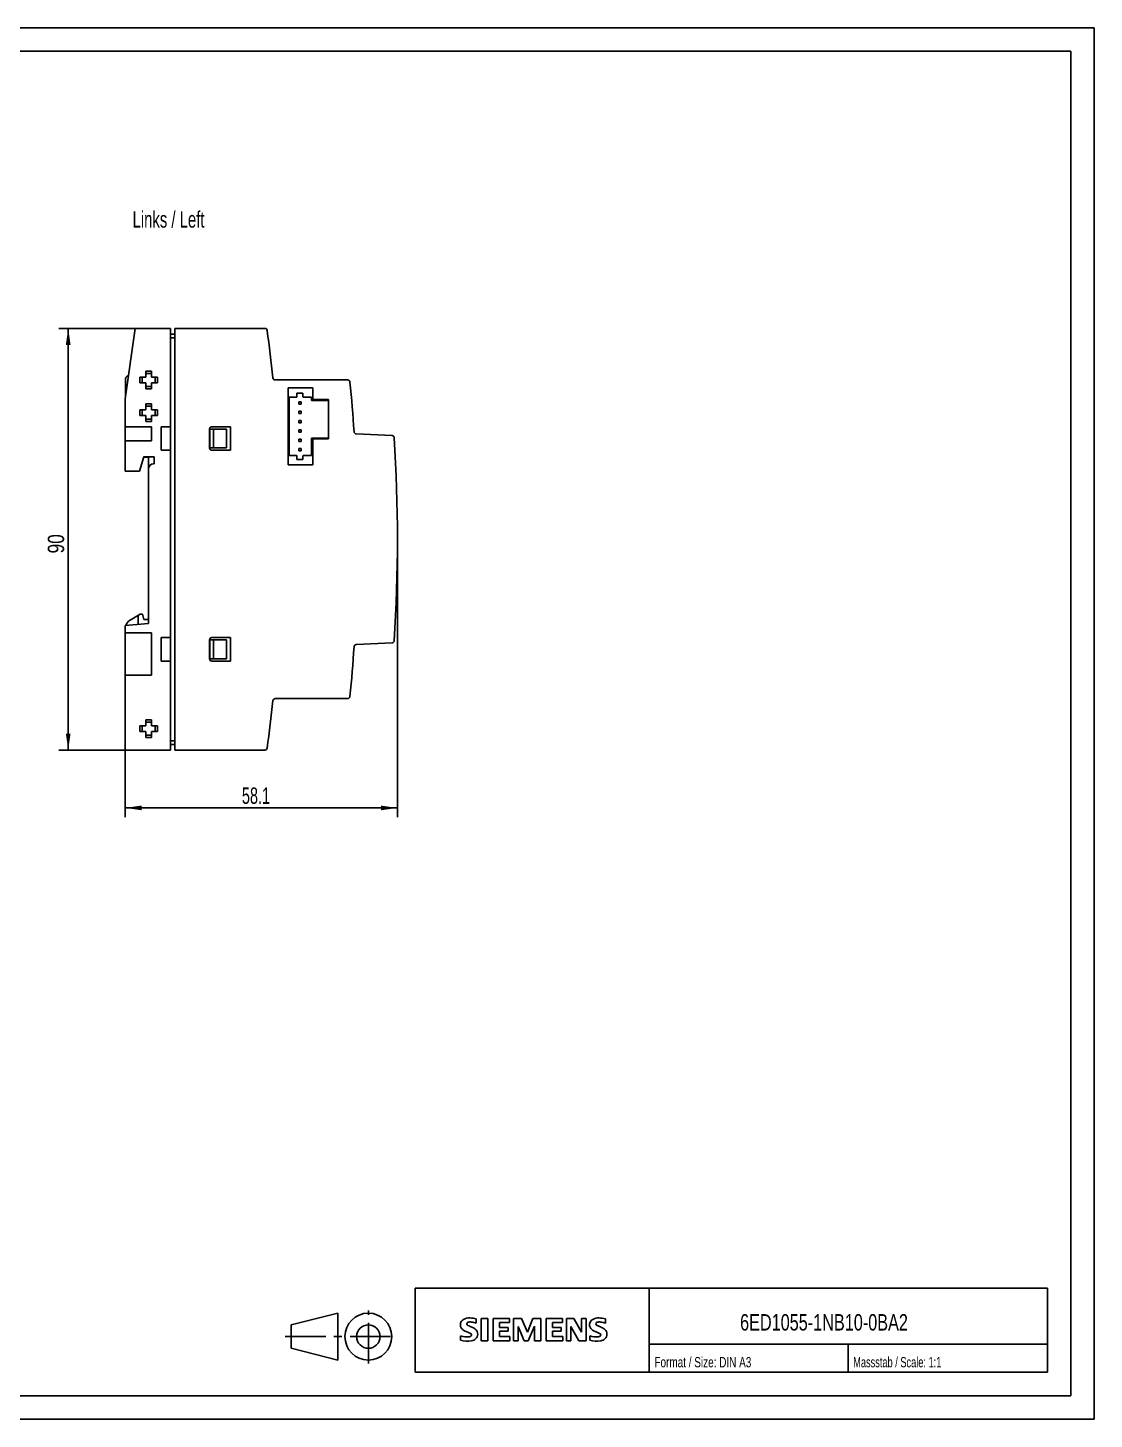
# Model space of a CAD drawing. Extents: x 0 to 420, y 0 to 297.
# Drawn here: x 192.3 to 420, y 0 to 297 of the extents above; entities that cross this region are included whole.
import ezdxf

# ---------------------------------------------------------------- set-up
doc = ezdxf.new("R2010")
doc.units = 0
doc.header["$LTSCALE"] = 23.1
doc.linetypes.add('CENTER', pattern=[0.6, 0.375, -0.075, 0.075, -0.075])
for name, color, linetype in [('11000_LEFT', 7, 'CONTINUOUS'), ('11100_DIM_LEFT', 7, 'CONTINUOUS'), ('11300_LEFT_GERMAN_ENGLISH', 7, 'CONTINUOUS'), ('90000_FRAME', 7, 'CONTINUOUS'), ('91000_TIP', 7, 'CONTINUOUS')]:
    doc.layers.add(name, color=color, linetype=linetype)
doc.styles.get("Standard").update_dxf_attribs({"font": 'txt', "width": 0.8})
doc.dimstyles.new('DIMSTYLE_1', dxfattribs={"dimtxt": 3.5, "dimasz": 3.5, "dimexe": 0.18, "dimexo": 0.0625, "dimgap": 0.09, "dimtad": 1, "dimtxsty": 'STANDARD', "dimcen": 0.09, "dimazin": 3, "dimtp": 0.05, "dimtm": 0.05, "dimtfac": 1, "dimtofl": 0, "dimtmove": 0, "dimatfit": 3, "dimtolj": 1})
doc.dimstyles.new('DIMSTYLE_2', dxfattribs={"dimtxt": 3.5, "dimasz": 3.5, "dimexe": 0.18, "dimexo": 0.0625, "dimgap": 0.09, "dimtad": 1, "dimdec": 1, "dimtxsty": 'STANDARD', "dimcen": 0.09, "dimazin": 3, "dimtp": 0.1, "dimtm": 0.1, "dimtfac": 1, "dimtdec": 1, "dimtofl": 0, "dimtmove": 0, "dimatfit": 3, "dimtolj": 1})

# ---------------------------------------------------------------- blocks, each defined once
blk = doc.blocks.new('*D2')
at = {"layer": '11100_DIM_LEFT', "linetype": 'CONTINUOUS'}
for p, q in [((218.98, 232.83), (198.91, 232.83)), ((200.91, 232.83), (200.91, 187.83)), ((200.91, 142.83), (200.91, 187.83)), ((217.93, 142.83), (198.91, 142.83))]:
    blk.add_line(p, q, dxfattribs=at)
for points in [[(201.41, 229.33), (200.91, 232.83), (200.41, 229.33)], [(200.41, 146.33), (200.91, 142.83), (201.41, 146.33)]]:
    blk.add_solid(points, dxfattribs=at)
at = {"layer": '11100_DIM_LEFT', "linetype": 'CONTINUOUS', "width": 0.785714}
blk.add_text('90', height=3.5, rotation=90, dxfattribs=at).set_placement((200.04, 184.81))
blk = doc.blocks.new('*D3')
at = {"layer": '11100_DIM_LEFT', "linetype": 'CONTINUOUS'}
for p, q in [((271.2, 187.83), (271.2, 128.48)), ((213.08, 150.83), (213.08, 128.48)), ((213.08, 130.48), (242.14, 130.48)), ((271.2, 130.48), (242.14, 130.48))]:
    blk.add_line(p, q, dxfattribs=at)
for points in [[(216.58, 130.98), (213.08, 130.48), (216.58, 129.98)], [(267.7, 129.98), (271.2, 130.48), (267.7, 130.98)]]:
    blk.add_solid(points, dxfattribs=at)
at = {"layer": '11100_DIM_LEFT', "linetype": 'CONTINUOUS', "width": 0.660714}
blk.add_text('58.1', height=3.5, dxfattribs=at).set_placement((238, 131.35))

msp = doc.modelspace()

# ---------------------------------------------------------------- linework, layer by layer
at = {"layer": '11000_LEFT', "color": 7, "linetype": 'CONTINUOUS'}
for p, q in [((213.081, 217.835), (215.189, 232.835)), ((215.189, 232.835), (222.781, 232.835)), ((222.781, 232.835), (222.781, 142.835)), ((223.681, 232.835), (223.681, 142.835)), ((223.681, 232.835), (242.902, 232.835)), ((222.781, 231.635), (223.681, 231.635)), ((222.781, 230.835), (223.681, 230.835)), ((217.481, 222.435), (217.481, 223.735)), ((217.481, 223.735), (218.681, 223.735)), ((218.681, 223.235), (217.481, 223.235)), ((218.681, 222.435), (218.681, 223.735)), ((213.131, 218.19), (213.131, 221.835)), ((216.181, 221.235), (216.181, 222.435)), ((216.181, 222.435), (217.481, 222.435)), ((216.181, 221.235), (217.481, 221.235)), ((216.681, 222.435), (216.681, 221.235)), ((217.481, 219.935), (217.481, 221.235)), ((217.481, 220.435), (218.681, 220.435)), ((218.681, 219.935), (217.481, 219.935)), ((218.681, 222.435), (219.981, 222.435)), ((218.681, 219.935), (218.681, 221.235)), ((218.681, 221.235), (219.981, 221.235)), ((219.481, 221.235), (219.481, 222.435)), ((219.981, 222.435), (219.981, 221.235)), ((245.131, 221.835), (260.575, 221.835)), ((247.881, 220.135), (247.881, 203.735)), ((253.181, 220.135), (247.881, 220.135)), ((253.181, 217.635), (253.181, 220.135)), ((213.081, 202.335), (213.081, 217.835)), ((248.081, 218.135), (248.081, 205.735)), ((249.531, 218.135), (248.081, 218.135)), ((249.731, 218.985), (249.731, 218.335)), ((251.031, 218.985), (249.731, 218.985)), ((250.131, 217.185), (250.131, 216.685)), ((250.631, 217.185), (250.131, 217.185)), ((250.631, 216.685), (250.631, 217.185)), ((251.031, 218.335), (251.031, 218.985)), ((252.881, 218.135), (251.231, 218.135)), ((252.881, 217.435), (252.881, 218.135)), ((256.481, 217.435), (252.881, 217.435)), ((256.481, 217.635), (253.181, 217.635)), ((256.481, 209.235), (256.481, 217.635)), ((216.181, 214.235), (216.181, 215.435)), ((216.181, 215.435), (217.481, 215.435)), ((216.181, 214.235), (217.481, 214.235)), ((216.681, 215.435), (216.681, 214.235)), ((217.481, 215.435), (217.481, 216.735)), ((217.481, 216.735), (218.681, 216.735)), ((218.681, 216.235), (217.481, 216.235)), ((217.481, 212.935), (217.481, 214.235)), ((218.681, 215.435), (218.681, 216.735)), ((218.681, 215.435), (219.981, 215.435)), ((218.681, 212.935), (218.681, 214.235)), ((218.681, 214.235), (219.981, 214.235)), ((219.481, 214.235), (219.481, 215.435)), ((219.981, 215.435), (219.981, 214.235)), ((250.131, 216.685), (250.631, 216.685)), ((250.131, 215.185), (250.131, 214.685)), ((250.631, 215.185), (250.131, 215.185)), ((250.131, 214.685), (250.631, 214.685)), ((250.631, 214.685), (250.631, 215.185)), ((218.681, 211.835), (213.081, 211.835)), ((217.481, 213.435), (218.681, 213.435)), ((218.681, 212.935), (217.481, 212.935)), ((218.681, 208.835), (218.681, 211.835)), ((220.781, 211.835), (220.781, 206.835)), ((220.781, 211.835), (222.781, 211.835)), ((231.081, 211.335), (231.081, 207.335)), ((231.131, 211.335), (231.131, 207.335)), ((234.731, 211.335), (231.131, 211.335)), ((235.581, 211.835), (231.581, 211.835)), ((231.931, 211.335), (231.931, 207.335)), ((234.731, 211.335), (234.731, 207.335)), ((235.581, 206.835), (235.581, 211.835)), ((250.131, 213.185), (250.131, 212.685)), ((250.631, 213.185), (250.131, 213.185)), ((250.131, 212.685), (250.631, 212.685)), ((250.131, 211.185), (250.131, 210.685)), ((250.631, 211.185), (250.131, 211.185)), ((250.631, 212.685), (250.631, 213.185)), ((250.631, 210.685), (250.631, 211.185)), ((213.081, 208.835), (218.681, 208.835)), ((250.131, 210.685), (250.631, 210.685)), ((250.131, 209.185), (250.131, 208.685)), ((250.631, 209.185), (250.131, 209.185)), ((250.131, 208.685), (250.631, 208.685)), ((250.631, 208.685), (250.631, 209.185)), ((252.881, 205.735), (252.881, 209.435)), ((252.881, 209.435), (256.481, 209.435)), ((253.181, 203.735), (253.181, 209.235)), ((253.181, 209.235), (256.481, 209.235)), ((262.428, 210.315), (270.055, 209.982)), ((217.031, 205.435), (216.142, 202.335)), ((217.002, 205.335), (218.083, 205.335)), ((219.281, 205.435), (217.031, 205.435)), ((218.083, 205.335), (218.083, 169.835)), ((219.281, 203.935), (219.281, 205.435)), ((220.781, 206.835), (222.781, 206.835)), ((234.731, 207.335), (231.131, 207.335)), ((231.581, 206.835), (235.581, 206.835)), ((248.081, 205.735), (249.531, 205.735)), ((249.731, 205.535), (249.731, 204.885)), ((250.131, 207.185), (250.131, 206.685)), ((250.631, 207.185), (250.131, 207.185)), ((250.131, 206.685), (250.631, 206.685)), ((250.631, 206.685), (250.631, 207.185)), ((251.031, 204.885), (251.031, 205.535)), ((251.231, 205.735), (252.881, 205.735)), ((216.142, 202.335), (213.081, 202.335)), ((219.081, 203.935), (219.281, 203.935)), ((247.881, 203.735), (253.181, 203.735)), ((249.731, 204.885), (251.031, 204.885)), ((213.081, 169.397), (218.083, 169.835)), ((213.081, 142.835), (213.081, 169.397)), ((214.131, 170.589), (216.288, 171.835)), ((215.833, 169.638), (215.833, 171.572)), ((216.288, 171.835), (216.788, 171.835)), ((216.788, 171.835), (217.083, 170.735)), ((217.083, 170.735), (218.083, 170.735)), ((218.681, 167.835), (213.081, 167.835)), ((218.681, 158.835), (218.681, 167.835)), ((220.781, 161.835), (220.781, 166.835)), ((222.781, 166.835), (220.781, 166.835)), ((231.081, 166.335), (231.081, 162.335)), ((231.131, 166.335), (231.131, 162.335)), ((234.731, 166.335), (231.131, 166.335)), ((235.581, 166.835), (231.581, 166.835)), ((231.931, 166.335), (231.931, 162.335)), ((234.731, 166.335), (234.731, 162.335)), ((235.581, 161.835), (235.581, 166.835)), ((270.055, 165.687), (262.428, 165.354)), ((222.781, 161.835), (220.781, 161.835)), ((234.731, 162.335), (231.131, 162.335)), ((231.581, 161.835), (235.581, 161.835)), ((213.081, 158.835), (218.681, 158.835)), ((260.575, 153.835), (245.131, 153.835)), ((217.481, 149.285), (218.681, 149.285)), ((217.481, 147.985), (217.481, 149.285)), ((218.681, 148.785), (217.481, 148.785)), ((218.681, 147.985), (218.681, 149.285)), ((216.181, 147.985), (217.481, 147.985)), ((216.181, 146.785), (216.181, 147.985)), ((216.181, 146.785), (217.481, 146.785)), ((216.681, 147.985), (216.681, 146.785)), ((217.481, 145.485), (217.481, 146.785)), ((217.481, 145.985), (218.681, 145.985)), ((218.681, 147.985), (219.981, 147.985)), ((218.681, 146.785), (219.981, 146.785)), ((218.681, 145.485), (218.681, 146.785)), ((219.481, 146.785), (219.481, 147.985)), ((219.981, 147.985), (219.981, 146.785)), ((222.781, 142.835), (213.081, 142.835)), ((218.681, 145.485), (217.481, 145.485)), ((222.781, 144.835), (223.681, 144.835)), ((222.781, 144.035), (223.681, 144.035)), ((242.902, 142.835), (223.681, 142.835))]:
    msp.add_line(p, q, dxfattribs=at)
for centre, radius, start, end in [((242.902, 232.335), 0.5, 7.85767, 90), ((-79.542, 187.835), 326, 6.06555, 7.85767), ((214.131, 221.835), 1, 110.88846, 180), ((245.131, 222.335), 0.5, 186.06555, 270), ((260.575, 221.335), 0.5, 5.62545, 90), ((-79.529, 187.835), 342.25, 3.84433, 5.62545), ((249.531, 218.335), 0.2, 270, 360), ((251.231, 218.335), 0.2, 180, 270), ((231.581, 211.335), 0.5, 90, 180), ((262.45, 210.815), 0.5, 183.84433, 267.5), ((270.033, 209.482), 0.5, 3.54354, 87.5), ((-79.547, 187.835), 350.75, 356.45646, 3.54354), ((231.581, 207.335), 0.5, 180, 270), ((249.531, 205.535), 0.2, 0, 90), ((251.231, 205.535), 0.2, 90, 180), ((219.081, 202.935), 1, 90, 175.83476), ((215.131, 168.857), 2, 120, 163.98843), ((231.581, 166.335), 0.5, 90, 180), ((-79.529, 187.835), 342.25, 354.37456, 356.15567), ((262.45, 164.855), 0.5, 92.5, 176.15567), ((270.033, 166.187), 0.5, 272.5, 356.45646), ((231.581, 162.335), 0.5, 180, 270), ((-79.542, 187.835), 326, 352.14233, 353.93445), ((245.131, 153.335), 0.5, 90, 173.93445), ((260.575, 154.335), 0.5, 270, 354.37456), ((242.902, 143.335), 0.5, 270, 352.14233)]:
    msp.add_arc(centre, radius, start, end, dxfattribs=at)
at = {"layer": '90000_FRAME', "color": 7, "linetype": 'CONTINUOUS'}
for p, q in [((420, 297), (0, 297)), ((420, 0), (420, 297)), ((415, 292), (5, 292)), ((415, 5), (415, 292)), ((275, 28), (410, 28)), ((275, 10), (275, 28)), ((325, 10), (325, 28)), ((410, 10), (410, 28)), ((284.895, 20.916), (285.169, 21.19)), ((288.03, 20.499), (288.03, 21.449)), ((289.124, 21.497), (290.55, 21.497)), ((289.124, 21.497), (289.124, 16.744)), ((290.55, 21.497), (290.55, 16.744)), ((295.16, 21.497), (291.643, 21.497)), ((291.643, 21.497), (291.643, 16.744)), ((295.16, 21.497), (295.16, 20.618)), ((297.727, 21.497), (296.016, 21.497)), ((296.016, 16.744), (296.016, 21.497)), ((297.727, 21.497), (298.963, 18.597)), ((300.151, 21.497), (298.963, 18.597)), ((301.862, 21.497), (300.151, 21.497)), ((301.862, 21.497), (301.862, 16.744)), ((306.473, 21.497), (302.956, 21.497)), ((302.956, 21.497), (302.956, 16.744)), ((306.473, 21.497), (306.473, 20.618)), ((308.85, 21.497), (307.305, 21.497)), ((307.305, 16.744), (307.305, 21.497)), ((308.85, 21.497), (310.537, 18.55)), ((311.488, 21.497), (310.537, 21.497)), ((310.537, 21.497), (310.537, 18.55)), ((311.488, 21.497), (311.488, 16.744)), ((315.623, 20.499), (315.623, 21.449)), ((295.16, 20.618), (293.021, 20.618)), ((293.021, 20.618), (293.021, 19.548)), ((294.875, 19.548), (293.021, 19.548)), ((294.875, 18.764), (293.021, 18.764)), ((293.021, 18.764), (293.021, 17.647)), ((294.875, 19.548), (294.875, 18.764)), ((298.297, 16.696), (296.966, 19.786)), ((296.966, 16.744), (296.966, 19.786)), ((300.484, 19.833), (299.153, 16.696)), ((300.484, 19.833), (300.484, 16.744)), ((306.473, 20.618), (304.334, 20.618)), ((304.334, 20.618), (304.334, 19.548)), ((306.188, 19.548), (304.334, 19.548)), ((306.188, 18.764), (304.334, 18.764)), ((304.334, 18.764), (304.334, 17.647)), ((306.188, 19.548), (306.188, 18.764)), ((309.967, 16.744), (308.255, 19.786)), ((308.255, 16.744), (308.255, 19.786)), ((284.703, 16.839), (284.703, 17.789)), ((289.124, 16.744), (290.55, 16.744)), ((291.643, 16.744), (295.208, 16.744)), ((295.208, 17.647), (293.021, 17.647)), ((295.208, 17.647), (295.208, 16.744)), ((296.016, 16.744), (296.966, 16.744)), ((298.297, 16.696), (299.153, 16.696)), ((301.862, 16.744), (300.484, 16.744)), ((302.956, 16.744), (306.52, 16.744)), ((306.52, 17.647), (304.334, 17.647)), ((306.52, 17.647), (306.52, 16.744)), ((307.305, 16.744), (308.255, 16.744)), ((311.488, 16.744), (309.967, 16.744)), ((312.296, 16.839), (312.296, 17.789)), ((325, 16), (410, 16)), ((367.5, 10), (367.5, 16)), ((275, 10), (410, 10)), ((5, 5), (415, 5)), ((0, 0), (420, 0))]:
    msp.add_line(p, q, dxfattribs=at)
for centre, radius, start, end in [((285.795, 20.25), 1.12, 142.81392, 167.1523), ((286.14, 19.943), 1.581, 121.2141, 141.52548), ((286.52, 19.254), 2.367, 86.2218, 120.42726), ((286.251, 12.558), 9.068, 78.68271, 87.31476), ((313.387, 20.25), 1.12, 142.81392, 167.1523), ((313.733, 19.943), 1.581, 121.2141, 141.52548), ((314.112, 19.254), 2.367, 86.2218, 120.42726), ((313.844, 12.558), 9.068, 78.68271, 87.31476), ((285.963, 20.142), 1.309, 164.19749, 195.80251), ((285.9, 20.102), 1.239, 194.79522, 225.71766), ((286.504, 20.808), 2.166, 227.31193, 242.70403), ((290.359, 28.342), 10.629, 242.86201, 247.1042), ((286.307, 20.368), 0.303, 154.44004, 221.82017), ((286.386, 20.289), 0.41, 102.82878, 149.22596), ((286.717, 20.754), 0.866, 222.77604, 239.03624), ((279.564, 2.549), 17.332, 65.34147, 67.39978), ((287.619, 22.35), 2.699, 240.0482, 251.37797), ((286.803, 18.546), 2.202, 84.04001, 103.34277), ((284.21, 13.424), 6.859, 59.90203, 68.20365), ((286.692, 17.976), 0.34, 305.50322, 72.46529), ((286.463, 16.129), 4.642, 70.26259, 82.95242), ((286.886, 18.062), 1.505, 25.95629, 59.48348), ((286.958, 18.14), 1.406, 335.3868, 24.39151), ((313.555, 20.142), 1.309, 164.19749, 195.80251), ((313.493, 20.102), 1.239, 194.79522, 225.71766), ((314.097, 20.808), 2.166, 227.31193, 242.70403), ((317.952, 28.342), 10.629, 242.86201, 247.1042), ((313.9, 20.368), 0.303, 154.44004, 221.82017), ((313.979, 20.289), 0.41, 102.82878, 149.22596), ((314.31, 20.754), 0.866, 222.77604, 239.03624), ((307.156, 2.549), 17.332, 65.34147, 67.39978), ((315.212, 22.35), 2.699, 240.0482, 251.37797), ((314.396, 18.546), 2.202, 84.04001, 103.34277), ((311.803, 13.424), 6.859, 59.90203, 68.20365), ((314.285, 17.976), 0.34, 305.50322, 72.46529), ((314.055, 16.129), 4.642, 70.26259, 82.95242), ((314.479, 18.062), 1.505, 25.95629, 59.48348), ((314.551, 18.14), 1.406, 335.3868, 24.39151), ((285.948, 20.801), 3.259, 247.53002, 280.75795), ((286.126, 21.378), 4.757, 252.59392, 280.98166), ((286.408, 18.701), 1.112, 277.71, 295.68849), ((286.581, 18.76), 2.101, 282.40584, 311.86444), ((286.954, 18.193), 1.433, 315.89046, 333.52293), ((313.541, 20.801), 3.259, 247.53002, 280.75795), ((313.719, 21.378), 4.757, 252.59392, 280.98166), ((314, 18.701), 1.112, 277.71, 295.68849), ((314.174, 18.76), 2.101, 282.40584, 311.86444), ((314.546, 18.193), 1.433, 315.89046, 333.52293)]:
    msp.add_arc(centre, radius, start, end, dxfattribs=at)
at = {"layer": '91000_TIP', "color": 7, "linetype": 'CONTINUOUS'}
for p, q in [((248.508, 20.129), (258.508, 22.629)), ((258.508, 22.629), (258.508, 12.629)), ((248.508, 20.129), (248.508, 15.129)), ((248.508, 15.129), (258.508, 12.629))]:
    msp.add_line(p, q, dxfattribs=at)
at = {"layer": '91000_TIP', "color": 7, "linetype": 'CENTER'}
for p, q in [((265.008, 11.907), (265.008, 23.191)), ((247.229, 17.629), (270.831, 17.629))]:
    msp.add_line(p, q, dxfattribs=at)
at = {"layer": '91000_TIP', "color": 7, "linetype": 'CONTINUOUS'}
for radius in [5, 2.5]:
    msp.add_circle((265.008, 17.629), radius, dxfattribs=at)

# ---------------------------------------------------------------- texts
at = {"layer": '11300_LEFT_GERMAN_ENGLISH', "linetype": 'CONTINUOUS', "width": 0.678571}
msp.add_text('Links / Left', height=3.5, dxfattribs=at).set_placement((214.654, 254.352))
at = {"layer": '90000_FRAME', "color": 7, "linetype": 'CONTINUOUS'}
for s, height, width, p in [('6ED1055-1NB10-0BA2', 3.5, 0.740741, (344.382, 18.925)), ('Format / Size: DIN A3', 2.2, 0.723356, (326.092, 11.067)), ('Massstab / Scale: 1:1', 2.2, 0.668934, (368.545, 11.067))]:
    msp.add_text(s, height=height, dxfattribs=dict(at, width=width)).set_placement(p)

# ---------------------------------------------------------------- dimensions: what is measured, and where the dimension line sits
at = {"layer": '11100_DIM_LEFT', "linetype": 'CONTINUOUS'}
dim = msp.add_linear_dim(base=(200.911, 142.835), p1=(218.985, 232.835), p2=(217.93, 142.835), angle=270, text='90', dimstyle='DIMSTYLE_1', dxfattribs=at)
dim.commit()
dim.dimension.update_dxf_attribs({"geometry": '*D2', "text_midpoint": (198.286, 187.565), "dimtype": 160})
dim = msp.add_linear_dim(base=(271.203, 130.478), p1=(213.081, 150.835), p2=(271.203, 187.835), dimstyle='DIMSTYLE_2', dxfattribs=at)
dim.commit()
dim.dimension.update_dxf_attribs({"geometry": '*D3', "text_midpoint": (242.62, 133.103), "dimtype": 160})

doc.saveas('drawing.dxf')
